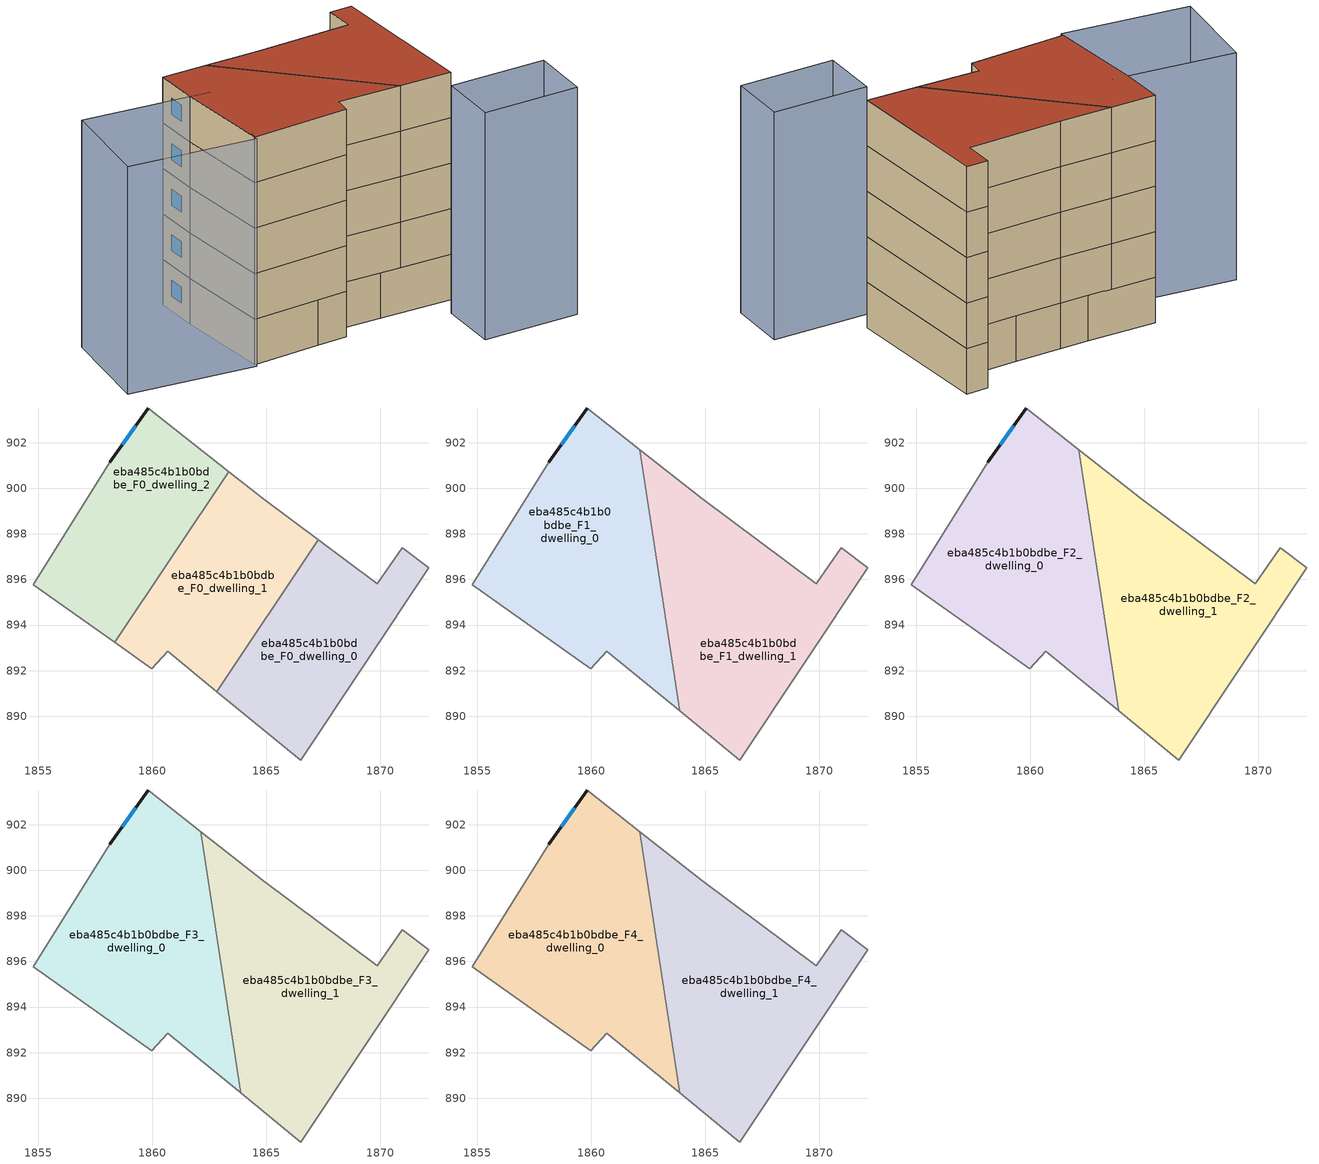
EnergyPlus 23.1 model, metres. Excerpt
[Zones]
eba485c4b1b0bdbe_F0_dwelling_0
 floor ground (EU_floor_Construction): 1870.97,897.39 1872.13,896.52 1866.5,888.09 1862.83,891.08 1867.28,897.74 1869.86,895.82 z0
 wall adiabatic (EU_wall_Construction): 1862.83,891.08 1866.5,888.09 1872.13,896.52 1870.97,897.39 1869.86,895.82 1867.28,897.74 z0:3
 wall to eba485c4b1b0bdbe_F0_dwelling_1 (EU_wall_Construction): 1867.28,897.74 1862.83,891.08 z0:3
eba485c4b1b0bdbe_F0_dwelling_1
 floor ground (EU_floor_Construction): 1864.85,899.53 1867.28,897.74 1862.83,891.08 1860.68,892.85 1859.98,892.1 1858.36,893.24 1863.36,900.72 z0
 wall adiabatic (EU_wall_Construction): 1867.28,897.74 1864.85,899.53 1863.36,900.72 / 1858.36,893.24 1859.98,892.1 1860.68,892.85 1862.83,891.08 z0:3
 wall to eba485c4b1b0bdbe_F0_dwelling_2 (EU_wall_Construction): 1863.36,900.72 1858.36,893.24 z0:3
eba485c4b1b0bdbe_F0_dwelling_2
 floor ground (EU_floor_Construction): 1863.36,900.72 1858.36,893.24 1854.77,895.78 1858.13,901.14 1859.82,903.52 z0
 wall outside (EU_wall_Construction): 1859.82,903.52 1858.13,901.14 z0:3
 wall adiabatic (EU_wall_Construction): 1858.13,901.14 1854.77,895.78 1858.36,893.24 / 1863.36,900.72 1859.82,903.52 z0:3
 window (EU_Window_Construction): 1859.27,902.75 1858.68,901.92 z0.98:2.02
eba485c4b1b0bdbe_F1_dwelling_0
 floor to eba485c4b1b0bdbe_F0_dwelling_2 (EU_floor_Construction): 1862.13,901.69 1862.48,899.4 1858.36,893.24 1854.77,895.78 1858.13,901.14 1859.82,903.52 z3
 floor to eba485c4b1b0bdbe_F0_dwelling_1 (EU_floor_Construction): 1862.48,899.4 1863.57,892.19 1862.83,891.08 1860.68,892.85 1859.98,892.1 1858.36,893.24 z3
 floor to eba485c4b1b0bdbe_F0_dwelling_0 (EU_floor_Construction): 1863.57,892.19 1863.87,890.24 1862.83,891.08 z3
 wall outside (EU_wall_Construction): 1859.82,903.52 1858.13,901.14 z3:6
 wall adiabatic (EU_wall_Construction): 1858.13,901.14 1854.77,895.78 1859.98,892.1 1860.68,892.85 1863.87,890.24 / 1862.13,901.69 1859.82,903.52 z3:6
 wall to eba485c4b1b0bdbe_F1_dwelling_1 (EU_wall_Construction): 1863.87,890.24 1862.13,901.69 z3:6
 window (EU_Window_Construction): 1859.27,902.75 1858.68,901.92 z3.98:5.02
eba485c4b1b0bdbe_F1_dwelling_1
 floor to eba485c4b1b0bdbe_F0_dwelling_0 (EU_floor_Construction): 1870.97,897.39 1872.13,896.52 1866.5,888.09 1863.87,890.24 1863.57,892.19 1867.28,897.74 1869.86,895.82 z3
 floor to eba485c4b1b0bdbe_F0_dwelling_2 (EU_floor_Construction): 1863.36,900.72 1862.48,899.4 1862.13,901.69 z3
 floor to eba485c4b1b0bdbe_F0_dwelling_1 (EU_floor_Construction): 1864.85,899.53 1867.28,897.74 1863.57,892.19 1862.48,899.4 1863.36,900.72 z3
 wall adiabatic (EU_wall_Construction): 1863.87,890.24 1866.5,888.09 1872.13,896.52 1870.97,897.39 1869.86,895.82 1864.85,899.53 1862.13,901.69 z3:6
eba485c4b1b0bdbe_F2_dwelling_0
 floor to eba485c4b1b0bdbe_F1_dwelling_0 (EU_floor_Construction): 1862.13,901.69 1863.87,890.24 1860.68,892.85 1859.98,892.1 1854.77,895.78 1858.13,901.14 1859.82,903.52 z6
 wall outside (EU_wall_Construction): 1859.82,903.52 1858.13,901.14 z6:9
 wall adiabatic (EU_wall_Construction): 1858.13,901.14 1854.77,895.78 1859.98,892.1 1860.68,892.85 1863.87,890.24 / 1862.13,901.69 1859.82,903.52 z6:9
 wall to eba485c4b1b0bdbe_F2_dwelling_1 (EU_wall_Construction): 1863.87,890.24 1862.13,901.69 z6:9
 window (EU_Window_Construction): 1859.27,902.75 1858.68,901.92 z6.98:8.02
eba485c4b1b0bdbe_F2_dwelling_1
 floor to eba485c4b1b0bdbe_F1_dwelling_1 (EU_floor_Construction): 1870.97,897.39 1872.13,896.52 1866.5,888.09 1863.87,890.24 1862.13,901.69 1864.85,899.53 1869.86,895.82 z6
 wall adiabatic (EU_wall_Construction): 1863.87,890.24 1866.5,888.09 1872.13,896.52 1870.97,897.39 1869.86,895.82 1864.85,899.53 1862.13,901.69 z6:9
eba485c4b1b0bdbe_F3_dwelling_0
 floor to eba485c4b1b0bdbe_F2_dwelling_0 (EU_floor_Construction): 1862.13,901.69 1863.87,890.24 1860.68,892.85 1859.98,892.1 1854.77,895.78 1858.13,901.14 1859.82,903.52 z9
 wall outside (EU_wall_Construction): 1859.82,903.52 1858.13,901.14 z9:12
 wall adiabatic (EU_wall_Construction): 1858.13,901.14 1854.77,895.78 1859.98,892.1 1860.68,892.85 1863.87,890.24 / 1862.13,901.69 1859.82,903.52 z9:12
 wall to eba485c4b1b0bdbe_F3_dwelling_1 (EU_wall_Construction): 1863.87,890.24 1862.13,901.69 z9:12
 window (EU_Window_Construction): 1859.27,902.75 1858.68,901.92 z9.98:11.02
eba485c4b1b0bdbe_F3_dwelling_1
 floor to eba485c4b1b0bdbe_F2_dwelling_1 (EU_floor_Construction): 1870.97,897.39 1872.13,896.52 1866.5,888.09 1863.87,890.24 1862.13,901.69 1864.85,899.53 1869.86,895.82 z9
 wall adiabatic (EU_wall_Construction): 1863.87,890.24 1866.5,888.09 1872.13,896.52 1870.97,897.39 1869.86,895.82 1864.85,899.53 1862.13,901.69 z9:12
eba485c4b1b0bdbe_F4_dwelling_0
 floor to eba485c4b1b0bdbe_F3_dwelling_0 (EU_floor_Construction): 1862.13,901.69 1863.87,890.24 1860.68,892.85 1859.98,892.1 1854.77,895.78 1858.13,901.14 1859.82,903.52 z12
 wall outside (EU_wall_Construction): 1859.82,903.52 1858.13,901.14 z12:15
 wall adiabatic (EU_wall_Construction): 1858.13,901.14 1854.77,895.78 1859.98,892.1 1860.68,892.85 1863.87,890.24 / 1862.13,901.69 1859.82,903.52 z12:15
 wall to eba485c4b1b0bdbe_F4_dwelling_1 (EU_wall_Construction): 1863.87,890.24 1862.13,901.69 z12:15
 window (EU_Window_Construction): 1859.27,902.75 1858.68,901.92 z12.98:14.02
 roof outside (EU_roof_Construction): 1863.87,890.24 1862.13,901.69 1859.82,903.52 1858.13,901.14 1854.77,895.78 1859.98,892.1 1860.68,892.85 z15
eba485c4b1b0bdbe_F4_dwelling_1
 floor to eba485c4b1b0bdbe_F3_dwelling_1 (EU_floor_Construction): 1870.97,897.39 1872.13,896.52 1866.5,888.09 1863.87,890.24 1862.13,901.69 1864.85,899.53 1869.86,895.82 z12
 wall adiabatic (EU_wall_Construction): 1863.87,890.24 1866.5,888.09 1872.13,896.52 1870.97,897.39 1869.86,895.82 1864.85,899.53 1862.13,901.69 z12:15
 roof outside (EU_roof_Construction): 1866.5,888.09 1872.13,896.52 1870.97,897.39 1869.86,895.82 1864.85,899.53 1862.13,901.69 1863.87,890.24 z15
shading: 1867.47,880.53 1862.55,884.4 / 1862.55,884.4 1864.95,887.45 / 1864.95,887.45 1869.87,883.58 / 1869.87,883.58 1867.47,880.53 / 1853.09,905.98 1859.07,900.24 / 1859.07,900.24 1854.62,895.62 / 1854.62,895.62 1848.65,901.36 / 1848.65,901.36 1853.09,905.98 z0:15
[Building]
EU S2 Campaign: North Axis=0; Terrain=City; Solar Distribution=FullExterior
[Site:Location]
Bologna: Latitude=44.5; Longitude=11.25; Time Zone=1; Elevation=37
[SizingPeriod:WeatherFileDays]
AnnualSizingPeriod: Begin Month=1; Begin Day of Month=1; End Month=12; End Day of Month=31; Day of Week for Start Day=Monday; Use Weather File Daylight Saving Period=No; Use Weather File Rain and Snow Indicators=No
[MATERIAL]
EU_InternalMass_Material: Roughness=MediumRough; Thickness=0.1; Conductivity=1; Density=1800; Specific Heat=900; Thermal Absorptance=0.9; Solar Absorptance=0.7; Visible Absorptance=0.7
[MATERIAL:NOMASS] Roughness=MediumRough; Thermal Absorptance=0.9; Solar Absorptance=0.7; Visible Absorptance=0.7
Name | Thermal Resistance
EU_wall_NoMass | 0.905828
EU_roof_NoMass | 0.37593
EU_floor_NoMass | 0.67114
[WINDOWMATERIAL:SIMPLEGLAZINGSYSTEM]
EU_Window_SimpleGlazing: UFactor=4.52486; Solar Heat Gain Coefficient=0.85; Visible Transmittance=0.85
[CONSTRUCTION]
EU_wall_Construction: EU_wall_NoMass
EU_roof_Construction: EU_roof_NoMass
EU_floor_Construction: EU_floor_NoMass
EU_Window_Construction: EU_Window_SimpleGlazing
EU_InternalMass_Construction: EU_InternalMass_Material
[ZONE] Type=1; Multiplier=1; Ceiling Height=autocalculate; Floor Area=autocalculate; Part of Total Floor Area=Yes
Name | Volume
eba485c4b1b0bdbe_F0_dwelling_0; eba485c4b1b0bdbe_F0_dwelling_2 | 123.198
eba485c4b1b0bdbe_F1_dwelling_0; eba485c4b1b0bdbe_F2_dwelling_0; eba485c4b1b0bdbe_F3_dwelling_0; eba485c4b1b0bdbe_F4_dwelling_0 | 184.795
eba485c4b1b0bdbe_F0_dwelling_1 | 123.188
eba485c4b1b0bdbe_F1_dwelling_1; eba485c4b1b0bdbe_F2_dwelling_1; eba485c4b1b0bdbe_F3_dwelling_1; eba485c4b1b0bdbe_F4_dwelling_1 | 184.793
[INTERNALMASS] Construction=EU_InternalMass_Construction
Name | Zone or ZoneList | Surface Area
eba485c4b1b0bdbe_F0_dwelling_0_EU_InternalMass | eba485c4b1b0bdbe_F0_dwelling_0 | 41.0667
eba485c4b1b0bdbe_F0_dwelling_1_EU_InternalMass | eba485c4b1b0bdbe_F0_dwelling_1 | 41.0629
eba485c4b1b0bdbe_F0_dwelling_2_EU_InternalMass | eba485c4b1b0bdbe_F0_dwelling_2 | 41.0662
eba485c4b1b0bdbe_F1_dwelling_0_EU_InternalMass | eba485c4b1b0bdbe_F1_dwelling_0 | 61.5987
eba485c4b1b0bdbe_F1_dwelling_1_EU_InternalMass | eba485c4b1b0bdbe_F1_dwelling_1 | 61.598
eba485c4b1b0bdbe_F2_dwelling_0_EU_InternalMass | eba485c4b1b0bdbe_F2_dwelling_0 | 61.5987
eba485c4b1b0bdbe_F2_dwelling_1_EU_InternalMass | eba485c4b1b0bdbe_F2_dwelling_1 | 61.598
eba485c4b1b0bdbe_F3_dwelling_0_EU_InternalMass | eba485c4b1b0bdbe_F3_dwelling_0 | 61.5987
eba485c4b1b0bdbe_F3_dwelling_1_EU_InternalMass | eba485c4b1b0bdbe_F3_dwelling_1 | 61.598
eba485c4b1b0bdbe_F4_dwelling_0_EU_InternalMass | eba485c4b1b0bdbe_F4_dwelling_0 | 61.5987
eba485c4b1b0bdbe_F4_dwelling_1_EU_InternalMass | eba485c4b1b0bdbe_F4_dwelling_1 | 61.598
[OTHEREQUIPMENT] Fuel Type=Electricity; Design Level Calculation Method=Watts/Area; Power per Zone Floor Area=1; Fraction Latent=0; Fraction Radiant=0; Fraction Lost=0; Carbon Dioxide Generation Rate=0; EndUse Subcategory=EU_Step8_InternalGains
Name | Zone or ZoneList or Space or SpaceList | Schedule
EU_Step8_InternalGain_eba485c4b1b0bdbe_F0_dwelling_0_f000 | eba485c4b1b0bdbe_F0_dwelling_0 | EU_Step8_GainSchedule_eba485c4b1b0bdbe_F0_dwelling_0_f000
EU_Step8_InternalGain_eba485c4b1b0bdbe_F0_dwelling_1_f000 | eba485c4b1b0bdbe_F0_dwelling_1 | EU_Step8_GainSchedule_eba485c4b1b0bdbe_F0_dwelling_1_f000
EU_Step8_InternalGain_eba485c4b1b0bdbe_F0_dwelling_2_f000 | eba485c4b1b0bdbe_F0_dwelling_2 | EU_Step8_GainSchedule_eba485c4b1b0bdbe_F0_dwelling_2_f000
EU_Step8_InternalGain_eba485c4b1b0bdbe_F1_dwelling_0_f000 | eba485c4b1b0bdbe_F1_dwelling_0 | EU_Step8_GainSchedule_eba485c4b1b0bdbe_F1_dwelling_0_f000
EU_Step8_InternalGain_eba485c4b1b0bdbe_F1_dwelling_1_f000 | eba485c4b1b0bdbe_F1_dwelling_1 | EU_Step8_GainSchedule_eba485c4b1b0bdbe_F1_dwelling_1_f000
EU_Step8_InternalGain_eba485c4b1b0bdbe_F2_dwelling_0_f000 | eba485c4b1b0bdbe_F2_dwelling_0 | EU_Step8_GainSchedule_eba485c4b1b0bdbe_F2_dwelling_0_f000
EU_Step8_InternalGain_eba485c4b1b0bdbe_F2_dwelling_1_f000 | eba485c4b1b0bdbe_F2_dwelling_1 | EU_Step8_GainSchedule_eba485c4b1b0bdbe_F2_dwelling_1_f000
EU_Step8_InternalGain_eba485c4b1b0bdbe_F3_dwelling_0_f000 | eba485c4b1b0bdbe_F3_dwelling_0 | EU_Step8_GainSchedule_eba485c4b1b0bdbe_F3_dwelling_0_f000
EU_Step8_InternalGain_eba485c4b1b0bdbe_F3_dwelling_1_f000 | eba485c4b1b0bdbe_F3_dwelling_1 | EU_Step8_GainSchedule_eba485c4b1b0bdbe_F3_dwelling_1_f000
EU_Step8_InternalGain_eba485c4b1b0bdbe_F4_dwelling_0_f000 | eba485c4b1b0bdbe_F4_dwelling_0 | EU_Step8_GainSchedule_eba485c4b1b0bdbe_F4_dwelling_0_f000
EU_Step8_InternalGain_eba485c4b1b0bdbe_F4_dwelling_1_f000 | eba485c4b1b0bdbe_F4_dwelling_1 | EU_Step8_GainSchedule_eba485c4b1b0bdbe_F4_dwelling_1_f000
[ZONEVENTILATION:DESIGNFLOWRATE] Schedule=EU_AlwaysOn; Design Flow Rate Calculation Method=AirChanges/Hour; Air Changes per Hour=0.73129; Ventilation Type=Natural; Fan Pressure Rise=0; Fan Total Efficiency=1; Constant Term Coefficient=1; Temperature Term Coefficient=0; Velocity Term Coefficient=0; Velocity Squared Term Coefficient=0; Minimum Indoor Temperature=-100; Maximum Indoor Temperature=100; Delta Temperature=-100; Minimum Outdoor Temperature=-100; Maximum Outdoor Temperature=100; Maximum Wind Speed=40
Name | Zone or ZoneList or Space or SpaceList
EU_ConstantAir_eba485c4b1b0bdbe_F0_dwelling_0 | eba485c4b1b0bdbe_F0_dwelling_0
EU_ConstantAir_eba485c4b1b0bdbe_F0_dwelling_1 | eba485c4b1b0bdbe_F0_dwelling_1
EU_ConstantAir_eba485c4b1b0bdbe_F0_dwelling_2 | eba485c4b1b0bdbe_F0_dwelling_2
EU_ConstantAir_eba485c4b1b0bdbe_F1_dwelling_0 | eba485c4b1b0bdbe_F1_dwelling_0
EU_ConstantAir_eba485c4b1b0bdbe_F1_dwelling_1 | eba485c4b1b0bdbe_F1_dwelling_1
EU_ConstantAir_eba485c4b1b0bdbe_F2_dwelling_0 | eba485c4b1b0bdbe_F2_dwelling_0
EU_ConstantAir_eba485c4b1b0bdbe_F2_dwelling_1 | eba485c4b1b0bdbe_F2_dwelling_1
EU_ConstantAir_eba485c4b1b0bdbe_F3_dwelling_0 | eba485c4b1b0bdbe_F3_dwelling_0
EU_ConstantAir_eba485c4b1b0bdbe_F3_dwelling_1 | eba485c4b1b0bdbe_F3_dwelling_1
EU_ConstantAir_eba485c4b1b0bdbe_F4_dwelling_0 | eba485c4b1b0bdbe_F4_dwelling_0
EU_ConstantAir_eba485c4b1b0bdbe_F4_dwelling_1 | eba485c4b1b0bdbe_F4_dwelling_1
[HVACTEMPLATE:THERMOSTAT] Constant Heating Setpoint=20; Constant Cooling Setpoint=50
EU_HeatOnly_eba485c4b1b0bdbe_F0_dwelling_0; EU_HeatOnly_eba485c4b1b0bdbe_F0_dwelling_1; EU_HeatOnly_eba485c4b1b0bdbe_F0_dwelling_2; EU_HeatOnly_eba485c4b1b0bdbe_F1_dwelling_0; EU_HeatOnly_eba485c4b1b0bdbe_F1_dwelling_1; EU_HeatOnly_eba485c4b1b0bdbe_F2_dwelling_0; EU_HeatOnly_eba485c4b1b0bdbe_F2_dwelling_1; EU_HeatOnly_eba485c4b1b0bdbe_F3_dwelling_0; EU_HeatOnly_eba485c4b1b0bdbe_F3_dwelling_1; EU_HeatOnly_eba485c4b1b0bdbe_F4_dwelling_0; EU_HeatOnly_eba485c4b1b0bdbe_F4_dwelling_1
[HVACTEMPLATE:ZONE:IDEALLOADSAIRSYSTEM] System Availability Schedule=EU_AlwaysOn; Maximum Heating Supply Air Temperature=50; Minimum Cooling Supply Air Temperature=13; Maximum Heating Supply Air Humidity Ratio=0.0156; Minimum Cooling Supply Air Humidity Ratio=0.0077; Heating Limit=NoLimit; Cooling Limit=NoLimit; Heating Availability Schedule=EU_AlwaysOn; Cooling Availability Schedule=EU_CoolingOff; Dehumidification Control Type=ConstantSensibleHeatRatio; Cooling Sensible Heat Ratio=0.7; Dehumidification Setpoint=60; Humidification Control Type=None; Humidification Setpoint=30; Outdoor Air Method=None; Outdoor Air Flow Rate per Person=0.00944; Outdoor Air Flow Rate per Zone Floor Area=0; Outdoor Air Flow Rate per Zone=0; Demand Controlled Ventilation Type=None; Outdoor Air Economizer Type=NoEconomizer; Heat Recovery Type=None; Sensible Heat Recovery Effectiveness=0.7; Latent Heat Recovery Effectiveness=0.65
Name | Template Thermostat
eba485c4b1b0bdbe_F0_dwelling_0 | EU_HeatOnly_eba485c4b1b0bdbe_F0_dwelling_0
eba485c4b1b0bdbe_F0_dwelling_1 | EU_HeatOnly_eba485c4b1b0bdbe_F0_dwelling_1
eba485c4b1b0bdbe_F0_dwelling_2 | EU_HeatOnly_eba485c4b1b0bdbe_F0_dwelling_2
eba485c4b1b0bdbe_F1_dwelling_0 | EU_HeatOnly_eba485c4b1b0bdbe_F1_dwelling_0
eba485c4b1b0bdbe_F1_dwelling_1 | EU_HeatOnly_eba485c4b1b0bdbe_F1_dwelling_1
eba485c4b1b0bdbe_F2_dwelling_0 | EU_HeatOnly_eba485c4b1b0bdbe_F2_dwelling_0
eba485c4b1b0bdbe_F2_dwelling_1 | EU_HeatOnly_eba485c4b1b0bdbe_F2_dwelling_1
eba485c4b1b0bdbe_F3_dwelling_0 | EU_HeatOnly_eba485c4b1b0bdbe_F3_dwelling_0
eba485c4b1b0bdbe_F3_dwelling_1 | EU_HeatOnly_eba485c4b1b0bdbe_F3_dwelling_1
eba485c4b1b0bdbe_F4_dwelling_0 | EU_HeatOnly_eba485c4b1b0bdbe_F4_dwelling_0
eba485c4b1b0bdbe_F4_dwelling_1 | EU_HeatOnly_eba485c4b1b0bdbe_F4_dwelling_1
[SIZING:ZONE] Zone Cooling Design Supply Air Temperature Input Method=SupplyAirTemperature; Zone Cooling Design Supply Air Temperature=13; Zone Heating Design Supply Air Temperature Input Method=SupplyAirTemperature; Zone Heating Design Supply Air Temperature=50; Zone Cooling Design Supply Air Humidity Ratio=0.008; Zone Heating Design Supply Air Humidity Ratio=0.008; Cooling Design Air Flow Method=DesignDay; Cooling Design Air Flow Rate=0; Cooling Minimum Air Flow per Zone Floor Area=0.000762; Cooling Minimum Air Flow=0; Cooling Minimum Air Flow Fraction=0.2; Heating Design Air Flow Method=DesignDay; Heating Design Air Flow Rate=0; Heating Maximum Air Flow per Zone Floor Area=0.002032; Heating Maximum Air Flow=0.141576; Heating Maximum Air Flow Fraction=0.3; Account for Dedicated Outdoor Air System=No; Dedicated Outdoor Air System Control Strategy=NeutralSupplyAir; Dedicated Outdoor Air Low Setpoint Temperature for Design=autosize; Dedicated Outdoor Air High Setpoint Temperature for Design=autosize; Zone Load Sizing Method=Sensible Load Only No Latent Load; Zone Latent Cooling Design Supply Air Humidity Ratio Input Method=HumidityRatioDifference; Zone Cooling Design Supply Air Humidity Ratio Difference=0.005; Zone Latent Heating Design Supply Air Humidity Ratio Input Method=HumidityRatioDifference; Zone Humidification Design Supply Air Humidity Ratio Difference=0.005
eba485c4b1b0bdbe_F0_dwelling_0; eba485c4b1b0bdbe_F0_dwelling_1; eba485c4b1b0bdbe_F0_dwelling_2; eba485c4b1b0bdbe_F1_dwelling_0; eba485c4b1b0bdbe_F1_dwelling_1; eba485c4b1b0bdbe_F2_dwelling_0; eba485c4b1b0bdbe_F2_dwelling_1; eba485c4b1b0bdbe_F3_dwelling_0; eba485c4b1b0bdbe_F3_dwelling_1; eba485c4b1b0bdbe_F4_dwelling_0; eba485c4b1b0bdbe_F4_dwelling_1
[SCHEDULE:CONSTANT]
Name | Hourly Value
EU_AlwaysOn | 1
EU_CoolingOff | 0
[SCHEDULE:FILE] Column Number=1; Rows to Skip at Top=0; Number of Hours of Data=8760; Column Separator=Comma; Interpolate to Timestep=No; Minutes per Item=60; Adjust Schedule for Daylight Savings=Yes
Name | File
EU_Step8_GainSchedule_eba485c4b1b0bdbe_F0_dwelling_0_f000 | ../../schedules/eba485c4b1b0bdbe/eba485c4b1b0bdbe_F0_dwelling_0_f000_gain.csv
EU_Step8_GainSchedule_eba485c4b1b0bdbe_F0_dwelling_1_f000 | ../../schedules/eba485c4b1b0bdbe/eba485c4b1b0bdbe_F0_dwelling_1_f000_gain.csv
EU_Step8_GainSchedule_eba485c4b1b0bdbe_F0_dwelling_2_f000 | ../../schedules/eba485c4b1b0bdbe/eba485c4b1b0bdbe_F0_dwelling_2_f000_gain.csv
EU_Step8_GainSchedule_eba485c4b1b0bdbe_F1_dwelling_0_f000 | ../../schedules/eba485c4b1b0bdbe/eba485c4b1b0bdbe_F1_dwelling_0_f000_gain.csv
EU_Step8_GainSchedule_eba485c4b1b0bdbe_F1_dwelling_1_f000 | ../../schedules/eba485c4b1b0bdbe/eba485c4b1b0bdbe_F1_dwelling_1_f000_gain.csv
EU_Step8_GainSchedule_eba485c4b1b0bdbe_F2_dwelling_0_f000 | ../../schedules/eba485c4b1b0bdbe/eba485c4b1b0bdbe_F2_dwelling_0_f000_gain.csv
EU_Step8_GainSchedule_eba485c4b1b0bdbe_F2_dwelling_1_f000 | ../../schedules/eba485c4b1b0bdbe/eba485c4b1b0bdbe_F2_dwelling_1_f000_gain.csv
EU_Step8_GainSchedule_eba485c4b1b0bdbe_F3_dwelling_0_f000 | ../../schedules/eba485c4b1b0bdbe/eba485c4b1b0bdbe_F3_dwelling_0_f000_gain.csv
EU_Step8_GainSchedule_eba485c4b1b0bdbe_F3_dwelling_1_f000 | ../../schedules/eba485c4b1b0bdbe/eba485c4b1b0bdbe_F3_dwelling_1_f000_gain.csv
EU_Step8_GainSchedule_eba485c4b1b0bdbe_F4_dwelling_0_f000 | ../../schedules/eba485c4b1b0bdbe/eba485c4b1b0bdbe_F4_dwelling_0_f000_gain.csv
EU_Step8_GainSchedule_eba485c4b1b0bdbe_F4_dwelling_1_f000 | ../../schedules/eba485c4b1b0bdbe/eba485c4b1b0bdbe_F4_dwelling_1_f000_gain.csv
